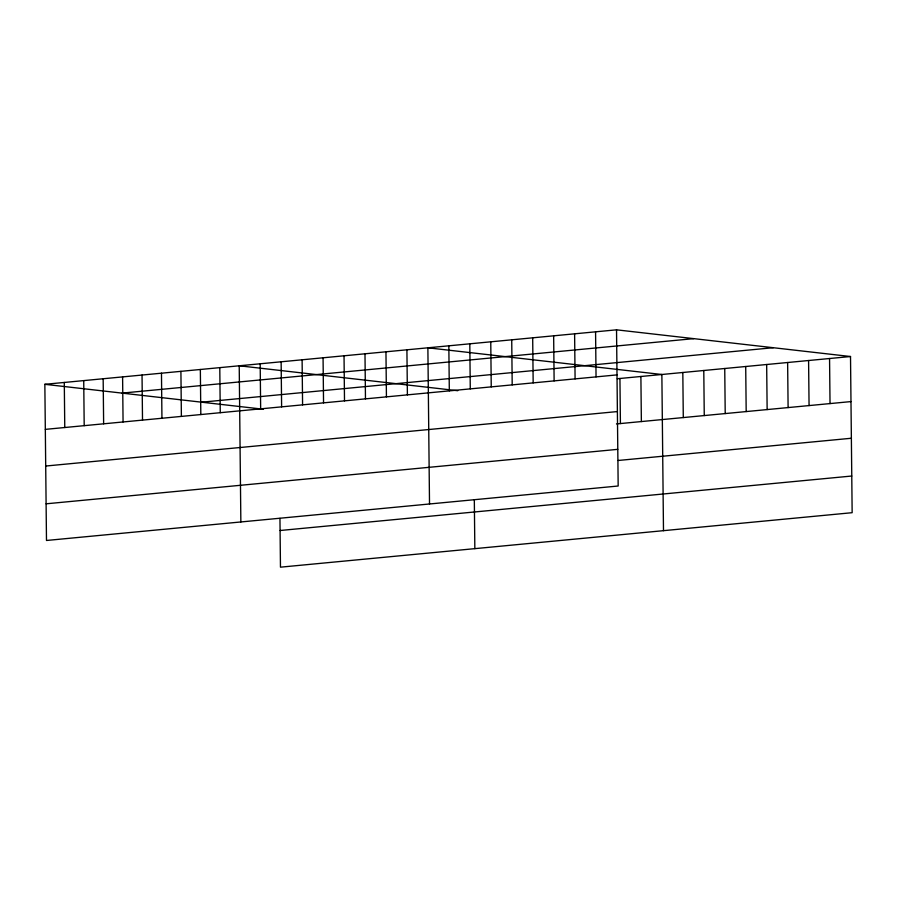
<?xml version="1.0" encoding="UTF-8"?>
<svg xmlns="http://www.w3.org/2000/svg" width="897" height="897" viewBox="0 0 897 897"><rect width="100%" height="100%" fill="white"/><g stroke="black" fill="none" stroke-linecap="round" stroke-linejoin="round"><path stroke-width="1.35" d="M616.531 329.827L618.168 486.006L46.487 540.476L44.85 384.308L616.531 329.827L850.513 356.524L852.15 512.692L280.469 567.173L279.954 518.365M122.059 393.11L693.751 338.64M201.612 402.192L773.304 347.711M45.321 429.371L617.013 374.89M617.315 378.736L850.513 356.524M45.702 466.036L617.394 411.566M616.474 423.933L850.984 401.587M46.106 503.811L617.786 449.341M618.168 460.475L851.365 438.252M280.077 530.508L851.769 476.027M457.762 390.711L239.219 365.785L240.856 521.964M44.85 384.308L263.382 409.234M829.557 358.52L830.028 403.583M808.589 360.516L809.06 405.579M787.633 362.511L788.104 407.574M766.666 364.507L767.137 409.581M745.71 366.503L746.181 411.577M724.742 368.499L725.213 413.573M703.786 370.506L704.257 415.569M682.819 372.502L683.29 417.565M663.488 530.676L661.863 374.498L427.88 347.801L429.517 503.979M640.895 376.493L641.366 421.556M619.939 378.489L620.41 423.563M595.574 331.823L596.045 376.897M574.607 333.819L575.089 378.893M553.651 335.814L554.122 380.889M532.683 337.821L533.166 382.884M511.727 339.817L512.198 384.88M490.76 341.813L491.242 386.876M474.322 499.842L474.838 548.65M469.804 343.809L470.275 388.872M448.836 345.805L449.319 390.879M406.913 349.808L407.395 394.871M385.957 351.803L386.428 396.866M364.989 353.799L365.471 398.862M344.033 355.795L344.504 400.858M323.066 357.791L323.548 402.865M302.11 359.787L302.581 404.861M281.142 361.783L281.613 406.857M260.186 363.79L260.657 408.853M219.787 367.635L220.258 412.698M200.345 369.486L200.816 414.549M180.914 371.336L181.385 416.41M161.471 373.186L161.942 418.26M142.04 375.047L142.511 420.11M122.597 376.897L123.068 421.96M103.166 378.747L103.637 423.81M83.724 380.597L84.195 425.671M64.292 382.447L64.763 427.521"/></g></svg>
